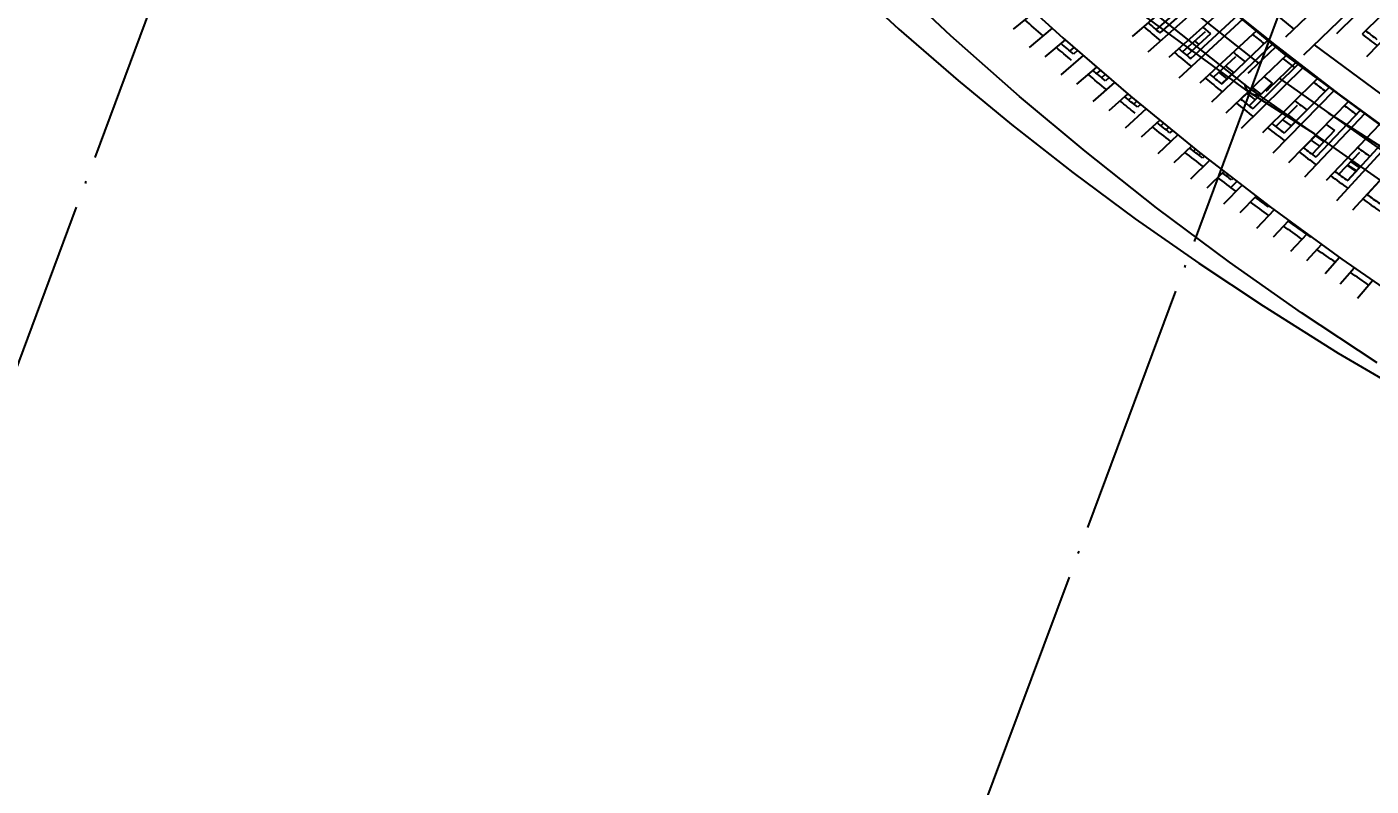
# Model space of a CAD drawing. Header units: millimetres. Extents: x 600121811 to 600690586, y 3472921280 to 3473279938.
# Drawn here: x 600355353 to 600366010, y 3473059061 to 3473065079 of the extents above; entities that cross this region are included whole.
import ezdxf

# ---------------------------------------------------------------- set-up
doc = ezdxf.new("R2010")
doc.units = ezdxf.units.MM
doc.header["$LTSCALE"] = 1000
doc.linetypes.add('AX-MALL-GIRD-200$0$DOTE', pattern=[2.42, 2, -0.2, 0.02, -0.2])
doc.layers.get('0').update_dxf_attribs({"linetype": 'CONTINUOUS'})
for name, color, linetype in [('AX-MALL-GIRD-200$0$A-Grid', 222, 'AX-MALL-GIRD-200$0$DOTE'), ('AX-MALL-GIRD-200$0$A-Grid-Iden', 11, 'CONTINUOUS'), ('AX-MALL-GJ-200$0$A-Anno-Note', 241, 'CONTINUOUS'), ('AX-MALL-WALL-GJ$0$A-Detl-Patt', 8, 'CONTINUOUS'), ('AX-MALL-WALL-GJ$0$A-SEE', 254, 'CONTINUOUS'), ('AX-MALL-WALL-GJ$0$A-Wall-Fnsh', 152, 'CONTINUOUS'), ('AX-MALL-WALL-GJ$0$主梁', 30, 'CONTINUOUS')]:
    doc.layers.add(name, color=color, linetype=linetype)
doc.layers.add('AX-MALL-WALL-GJ$0$M-AUX-TO-ARCH', color=1, linetype='CONTINUOUS', plot=False)
doc.styles.add('AX-MALL-GIRD-200$0$_TCH_DIM_T3', font='zy_en.shx', dxfattribs={"width": 0.7, "bigfont": 'zy_cn.shx'})
doc.dimstyles.new('AX-MALL-GIRD-200$0$_TCH_ARCH&&200', dxfattribs={"dimtxt": 595, "dimasz": 300, "dimexe": 500, "dimexo": 500, "dimgap": 152.5, "dimtad": 1, "dimdec": 0, "dimzin": 0, "dimdsep": 46, "dimtxsty": 'AX-MALL-GIRD-200$0$_TCH_DIM_T3', "dimblk": 'AX-MALL-GIRD-200$0$_ArchTick', "dimcen": 0.09, "dimclrt": 7, "dimazin": 2, "dimtfac": 1, "dimtdec": 0, "dimtix": 1, "dimtmove": 2, "dimatfit": 3, "dimfxl": 500, "dimtolj": 1, "dimtzin": 0, "dimarcsym": 0})

# ---------------------------------------------------------------- blocks, each defined once
blk = doc.blocks.new('AX-MALL-GIRD-200$0$_ArchTick')
at = {"color": 0, "linetype": 'ByBlock', "const_width": 0.4}
blk.add_lwpolyline([(-0.5, -0.5), (0.5, 0.5)], dxfattribs=at)
blk = doc.blocks.new('*D177')
at = {"layer": 'AX-MALL-GIRD-200$0$A-Grid-Iden', "color": 0, "lineweight": -2, "transparency": 16777216}
for p, q in [((600354856, 3473061266), (600353110, 3473056581)), ((600362727, 3473058334), (600360982, 3473053648)), ((600353285, 3473057049), (600361157, 3473054117))]:
    blk.add_line(p, q, dxfattribs=at)
at = {"layer": 'AX-MALL-GIRD-200$0$A-Grid-Iden', "color": 0, "lineweight": -2, "transparency": 16777216, "xscale": 300, "yscale": 300, "zscale": 300}
for p, rotation in [((600353285, 3473057049), 159.5681613092855), ((600361157, 3473054117), 339.5681613092855)]:
    blk.add_blockref('AX-MALL-GIRD-200$0$_ArchTick', p, dxfattribs=dict(at, rotation=rotation))
at = {"layer": 'AX-MALL-GIRD-200$0$A-Grid-Iden', "color": 7, "transparency": 16777216, "insert": (600357378, 3473056005), "char_height": 595, "attachment_point": 5, "rotation": 339.5682, "style": 'AX-MALL-GIRD-200$0$_TCH_DIM_T3'}
blk.add_mtext('\\A1;8400', dxfattribs=at)
blk = doc.blocks.new('AX-MALL-WALL-GJ$0$A$C5469763B')
at = {"layer": 'AX-MALL-WALL-GJ$0$A-Detl-Patt'}
for points in [[(-236484, 2426, 0.055992), (-115679, 1194, -0.091487), (-108806, 638, 0.199165), (-91863, 2852, -0.091487), (-85364, 5156, 0.010002), (-64060, 8992, -0.645417), (-62997, 7512), (-63092, 7346)], [(-236398, 2315, 0.055947), (-115669, 1095, -0.091487), (-108832, 541, 0.199165), (-91813, 2765, -0.091487), (-85348, 5057, 0.010002), (-64040, 8894, -0.645417), (-63084, 7562), (-63129, 7483), (-63042, 7433)], [(-236355, 2259, 0.055924), (-115664, 1045, -0.091487), (-108845, 493, 0.199165), (-91788, 2722, -0.091487), (-85340, 5007, 0.010002), (-64030, 8845, -0.645417), (-63127, 7587), (-63197, 7465), (-63067, 7390)], [(-236312, 2203, 0.055901), (-115659, 995, -0.091487), (-108858, 445, 0.199165), (-91763, 2679, -0.091487), (-85332, 4958, 0.010002), (-64020, 8796, -0.645417), (-63170, 7612), (-63266, 7446)]]:
    blk.add_lwpolyline(points, format="xyb", dxfattribs=at)
blk = doc.blocks.new('AX-MALL-WALL-GJ$0$fewrgerhgrhtrh')
at = {"layer": 'AX-MALL-WALL-GJ$0$主梁'}
for p, q in [((-7611, -13056), (-7303, -12416)), ((-7110, -12478), (-7430, -13143)), ((-8620, -12613), (-7572, -12976)), ((-7553, -13194), (-8800, -12762)), ((-8829, -12975), (-7741, -13326)), ((-7379, -13036), (-6330, -13339)), ((-7727, -13569), (-9045, -13198)), ((-7719, -13543), (-9008, -13127)), ((-7779, -13405), (-7659, -13157)), ((-7727, -13134), (-7727, -13298)), ((-7552, -13194), (-7553, -13194)), ((-7553, -13194), (-7553, -13194)), ((-7553, -13194), (-7553, -13194)), ((-7553, -13194), (-7553, -13194)), ((-7551, -13194), (-7552, -13194)), ((-7552, -13194), (-7552, -13194)), ((-7552, -13194), (-7552, -13194)), ((-7552, -13194), (-7552, -13194)), ((-7552, -13194), (-7552, -13194)), ((-7550, -13194), (-7551, -13194)), ((-7551, -13194), (-7551, -13194)), ((-7551, -13194), (-7551, -13194)), ((-7551, -13194), (-7551, -13194)), ((-7551, -13194), (-7551, -13194)), ((-7549, -13194), (-7550, -13194)), ((-7550, -13194), (-7550, -13194)), ((-7550, -13194), (-7550, -13194)), ((-7550, -13194), (-7550, -13194)), ((-7548, -13194), (-7549, -13194)), ((-7549, -13194), (-7549, -13194)), ((-7549, -13194), (-7549, -13194)), ((-7549, -13194), (-7549, -13194)), ((-7547, -13194), (-7548, -13194)), ((-7548, -13194), (-7548, -13194)), ((-7548, -13194), (-7548, -13194)), ((-7548, -13194), (-7548, -13194)), ((-6298, -13556), (-7548, -13196)), ((-7546, -13193), (-7547, -13194)), ((-7547, -13194), (-7547, -13194)), ((-7547, -13194), (-7547, -13194)), ((-7547, -13194), (-7547, -13194)), ((-7546, -13193), (-7546, -13193)), ((-7546, -13193), (-7546, -13193)), ((-7467, -13219), (-7598, -13492)), ((-7790, -13429), (-7779, -13405)), ((-7546, -13382), (-6459, -13666)), ((-7598, -13492), (-7610, -13516)), ((-7085, -13503), (-6449, -13640)), ((-7727, -13569), (-7727, -13569)), ((-7131, -13697), (-7721, -13570)), ((-7721, -13570), (-7721, -13570)), ((-6424, -13882), (-7714, -13545))]:
    blk.add_line(p, q, dxfattribs=at)
at = {"layer": 'AX-MALL-WALL-GJ$0$主梁', "extrusion": (0, 0, -1)}
for centre, radius, start, end in [((7546, -13186), 10.1, 238.936, 283.2098), ((7518, -13095), 102, 270.7269, 285.6889), ((7717, -13550), 20.8, 282.2867, 299.6289), ((7715, -13531), 13.4, 275.6772, 287.8672), ((7688, -13448), 100, 270.0264, 286.9408), ((7710, -13532), 13.6, 284.6944, 296.8291), ((7710, -13532), 13.4, 277.2787, 284.6399)]:
    blk.add_arc(centre, radius, start, end, dxfattribs=at)
at = {"layer": 'AX-MALL-WALL-GJ$0$主梁'}
for start, end in [(140.1373, 154.2857), (209.3991, 297.8266)]:
    blk.add_arc((-7700, -13472), 100, start, end, dxfattribs=at)
blk = doc.blocks.new('AX-MALL-WALL-GJ$0$edhtrhrtjy')
at = {"layer": 'AX-MALL-WALL-GJ$0$A-Wall-Fnsh'}
for p, q in [((-6700, -11682), (-7245, -12851)), ((-6557, -11719), (-7053, -12782)), ((-6431, -11751), (-6959, -12938)), ((-8429, -12847), (-8756, -13436)), ((-8320, -12885), (-8559, -13333)), ((-8272, -12902), (-8595, -13509)), ((-8137, -12949), (-8425, -13491)), ((-7980, -13002), (-8293, -13616)), ((-8028, -12986), (-8259, -13439)), ((-8110, -12958), (-7687, -13098)), ((-8476, -13094), (-8596, -13319)), ((-7844, -13047), (-8124, -13595)), ((-7689, -13098), (-7984, -13704)), ((-7735, -13083), (-7958, -13541)), ((-7687, -13098), (-7061, -13292)), ((-8225, -13200), (-8338, -13411)), ((-8180, -13198), (-8296, -13426)), ((-8255, -13172), (-8180, -13198)), ((-7552, -13141), (-7846, -13745)), ((-7397, -13190), (-7690, -13818)), ((-7442, -13176), (-7658, -13639)), ((-8277, -13297), (-8237, -13311)), ((-7930, -13302), (-8038, -13514)), ((-7259, -13232), (-7519, -13790)), ((-7105, -13279), (-7387, -13913)), ((-7149, -13266), (-7357, -13733)), ((-6967, -13320), (-7244, -13942)), ((-7061, -13292), (-6431, -13470)), ((-9925, -13374), (-9266, -13637)), ((-8273, -13380), (-8314, -13366)), ((-8202, -13323), (-8200, -13324)), ((-7979, -13398), (-7901, -13423)), ((-7903, -13423), (-7960, -13540)), ((-7586, -13394), (-7695, -13627)), ((-7663, -13370), (-7586, -13394)), ((-6813, -13364), (-7085, -14004)), ((-6855, -13352), (-7055, -13824)), ((-6674, -13404), (-6914, -13968)), ((-9549, -13526), (-9660, -13712)), ((-7931, -13486), (-8011, -13461)), ((-7716, -13483), (-7774, -13602)), ((-7727, -13505), (-7727, -13546)), ((-7718, -13483), (-7639, -13508)), ((-7603, -13519), (-7602, -13519)), ((-7338, -13492), (-7438, -13708)), ((-6521, -13446), (-6782, -14091)), ((-6562, -13435), (-6754, -13910)), ((-6381, -13484), (-6637, -14117)), ((-9372, -13596), (-9490, -13802)), ((-9266, -13637), (-8602, -13883)), ((-7324, -13660), (-7406, -13638)), ((-7382, -13587), (-7302, -13611)), ((-7304, -13611), (-7358, -13733)), ((-6991, -13575), (-7092, -13813)), ((-7070, -13552), (-6991, -13575)), ((-10103, -13932), (-10776, -13650)), ((-9242, -13646), (-9348, -13830)), ((-9157, -13679), (-9178, -13716)), ((-9065, -13713), (-9178, -13917)), ((-9121, -13692), (-9141, -13729)), ((-7119, -13666), (-7173, -13789)), ((-7120, -13665), (-7040, -13689)), ((-7004, -13699), (-7003, -13699)), ((-6745, -13668), (-6838, -13886)), ((-11062, -13799), (-10508, -14026)), ((-8934, -13762), (-9036, -13945)), ((-8898, -13776), (-8916, -13810)), ((-8850, -13793), (-8868, -13827)), ((-8758, -13826), (-8866, -14028)), ((-8813, -13807), (-8830, -13840)), ((-6719, -13818), (-6800, -13797)), ((-6716, -13812), (-6799, -13795)), ((-6784, -13761), (-6703, -13783)), ((-6705, -13783), (-6756, -13910)), ((-6520, -13832), (-6572, -13960)), ((-9425, -14193), (-10103, -13932)), ((-8627, -13874), (-8723, -14054)), ((-8625, -13874), (-8641, -13904)), ((-8589, -13887), (-8605, -13917)), ((-8602, -13883), (-7933, -14110)), ((-8541, -13904), (-8556, -13933)), ((-8451, -13935), (-8553, -14135)), ((-8504, -13917), (-8519, -13945)), ((-10508, -14026), (-9925, -14245)), ((-8318, -13981), (-8409, -14160)), ((-8282, -13994), (-8294, -14019)), ((-8232, -14011), (-8244, -14035)), ((-8144, -14040), (-8240, -14237)), ((-8195, -14023), (-8207, -14047)), ((-8010, -14085), (-8095, -14260)), ((-7973, -14097), (-7982, -14117)), ((-7933, -14110), (-7259, -14319)), ((-7922, -14113), (-7931, -14133)), ((-7836, -14141), (-7926, -14335)), ((-7886, -14125), (-7895, -14144)), ((-9925, -14245), (-9409, -14423)), ((-8787, -14419), (-9425, -14193)), ((-7701, -14184), (-7781, -14357)), ((-7665, -14196), (-7672, -14210)), ((-7613, -14212), (-7619, -14226)), ((-7528, -14238), (-7613, -14428)), ((-7577, -14223), (-7604, -14284)), ((-7392, -14280), (-7467, -14448)), ((-7356, -14291), (-7360, -14300)), ((-7220, -14331), (-7299, -14517)), ((-7267, -14317), (-7270, -14325)), ((-7259, -14319), (-6582, -14510)), ((-7083, -14371), (-7153, -14536)), ((-9409, -14423), (-8820, -14610)), ((-8099, -14640), (-8787, -14419)), ((-6911, -14420), (-6982, -14595)), ((-6957, -14407), (-6957, -14409)), ((-6773, -14458), (-6838, -14619)), ((-6603, -14505), (-6664, -14665)), ((-6582, -14510), (-5900, -14683)), ((-6464, -14542), (-6524, -14699)), ((-6294, -14586), (-6356, -14758)), ((-8820, -14610), (-8228, -14781)), ((-7407, -14842), (-8099, -14640)), ((-8228, -14781), (-7633, -14936)), ((-6731, -15019), (-7407, -14842)), ((-7633, -14936), (-7037, -15075)), ((-6032, -15182), (-6731, -15019)), ((-7037, -15075), (-6347, -15218)), ((-6347, -15218), (-5445, -15376))]:
    blk.add_line(p, q, dxfattribs=at)
for centre, radius, start, end in [((652, 12677), 26600, 253.163, 253.4858), ((626, 12678), 26555, 253.2287, 253.4719), ((14, 10687), 25046, 251.6637, 251.9293), ((16, 10691), 25051, 252.3685, 252.6345), ((388, 11516), 26410, 249.9293, 250.1985), ((46, 10675), 25251, 251.5161, 251.7878), ((10, 10671), 25030, 253.0712, 253.3378), ((446, 11548), 26505, 249.8214, 250.2025), ((377, 11485), 26377, 250.6197, 250.8893), ((14, 10685), 25045, 253.772, 254.0391), ((431, 11506), 26460, 250.511, 250.8896), ((343, 11384), 26271, 251.3095, 251.5804), ((38, 10649), 25224, 252.9287, 253.2015), ((392, 11393), 26341, 251.2, 251.5772), ((320, 11315), 26198, 251.9995, 252.2714), ((32, 10630), 25203, 254.334, 254.6085), ((366, 11313), 26257, 251.8896, 252.265), ((338, 11227), 26166, 252.5793, 252.9529), ((294, 11234), 26113, 252.6891, 252.9624), ((310, 11134), 26069, 253.2695, 253.638), ((272, 11159), 26035, 253.3792, 253.654), ((283, 11042), 25974, 253.96, 254.3308), ((246, 11070), 25943, 254.069, 254.3456), ((227, 11003), 25872, 254.7594, 255.0377), ((260, 10959), 25887, 254.6513, 255.0207)]:
    blk.add_arc(centre, radius, start, end, dxfattribs=at)
at = {"layer": 'AX-MALL-WALL-GJ$0$A-Wall-Fnsh', "extrusion": (0, 0, -1)}
for centre, radius, start, end in [((742, 9278), 24541, 290.7048, 291.155), ((1064, 9237), 23738, 286.1459, 286.3495), ((714, 9352), 24620, 290.0092, 290.3801), ((782, 9340), 24537, 289.9171, 290.2224), ((936, 9697), 24215, 284.6432, 284.8451), ((675, 9461), 24735, 289.1732, 289.6115), ((748, 9436), 24639, 289.1492, 289.453), ((642, 9558), 24838, 288.496, 288.8454), ((697, 9584), 24796, 288.3872, 288.689), ((599, 9688), 24974, 287.6656, 288.092), ((664, 9686), 24903, 287.6326, 287.9332), ((567, 9789), 25080, 286.9208, 287.3408), ((617, 9835), 25059, 286.8833, 287.1822), ((523, 9936), 25234, 286.1822, 286.5969), ((579, 9963), 25193, 286.228, 286.4396), ((493, 10038), 25341, 285.449, 285.8584), ((537, 10109), 25344, 285.4059, 285.7024), ((495, 10265), 25506, 284.4767, 284.9725), ((455, 10179), 25487, 284.7228, 285.1265), ((415, 10331), 25643, 284.0026, 284.4006), ((387, 10444), 25760, 283.2881, 283.6811)]:
    blk.add_arc(centre, radius, start, end, dxfattribs=at)
blk = doc.blocks.new('AX-MALL-GIRD-200')
at = {"layer": 'AX-MALL-GIRD-200$0$A-Grid'}
for p, q in [((600393760, 3473165698.3), (600355030.5, 3473061734.6)), ((600401631.6, 3473162765.9), (600362902, 3473058802.2))]:
    blk.add_line(p, q, dxfattribs=at)
at = {"layer": 'AX-MALL-GIRD-200$0$A-Grid-Iden'}
dim = blk.add_linear_dim(base=(600361156.6, 3473054116.8), p1=(600355030.5, 3473061734.6), p2=(600362902, 3473058802.2), angle=339.56816, dimstyle='AX-MALL-GIRD-200$0$_TCH_ARCH&&200', override={"dimgap": 0}, dxfattribs=at)
dim.commit()
dim.dimension.update_dxf_attribs({"geometry": '*D177', "text_midpoint": (600357377.9, 3473056004.6), "dimtype": 129, "text_rotation": 339.56816})
blk = doc.blocks.new('AX-MALL-WALL-GJ')
at = {"layer": 'AX-MALL-WALL-GJ$0$A-SEE'}
blk.add_blockref('AX-MALL-GIRD-200', (0, 0), dxfattribs=at)
at = {"layer": 'AX-MALL-WALL-GJ$0$A-Wall-Fnsh', "rotation": 339.5681613092246}
blk.add_blockref('AX-MALL-WALL-GJ$0$edhtrhrtjy', (600377010, 3473074537), dxfattribs=at)
at = {"layer": 'AX-MALL-WALL-GJ$0$M-AUX-TO-ARCH', "rotation": 339.5681613092246}
blk.add_blockref('AX-MALL-WALL-GJ$0$A$C5469763B', (600557212, 3472995455), dxfattribs=at)
at = {"layer": 'AX-MALL-WALL-GJ$0$主梁', "rotation": 339.5681613092246}
blk.add_blockref('AX-MALL-WALL-GJ$0$fewrgerhgrhtrh', (600377024, 3473074577), dxfattribs=at)

msp = doc.modelspace()

# ---------------------------------------------------------------- block references
at = {"layer": 'AX-MALL-GJ-200$0$A-Anno-Note'}
msp.add_blockref('AX-MALL-WALL-GJ', (0, 0), dxfattribs=at)

doc.saveas('drawing.dxf')
